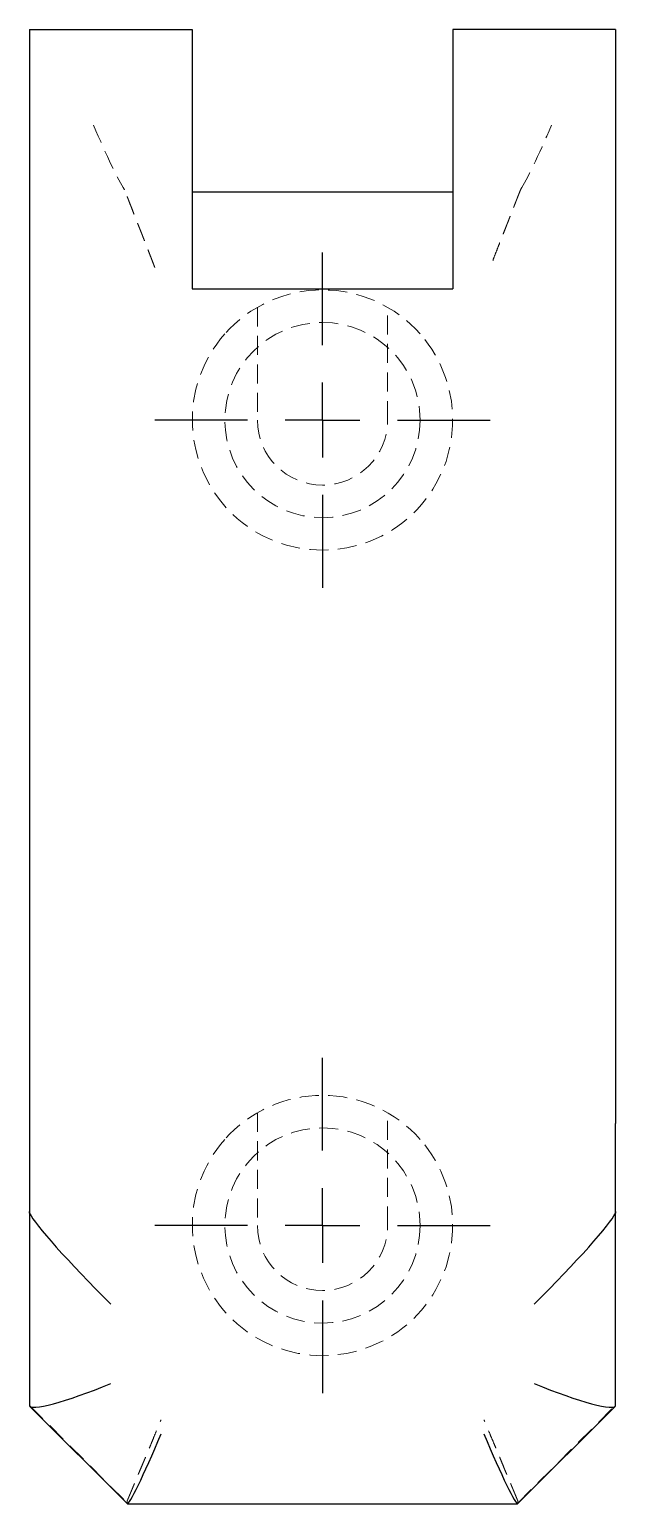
# Model space of a CAD drawing. Header units: millimetres. Extents: x 69 to 243, y 8 to 178.
# Drawn here: x 203.5 to 242.5, y 8.5 to 107 of the extents above.
import ezdxf

# ---------------------------------------------------------------- set-up
doc = ezdxf.new("R2010")
doc.units = ezdxf.units.MM
doc.linetypes.add('HIDDEN', pattern=[1.905, 1.27, -0.635])
doc.layers.add('10', color=7, linetype='Continuous')

# ---------------------------------------------------------------- blocks, each defined once
blk = doc.blocks.new('SW_CENTERMARKSYMBOL_0')
at = {"layer": '10', "color": 0}
for p, q in [((0, 5), (0, 11.189)), ((0, 0), (0, 2.5)), ((-5, 0), (-11.189, 0)), ((0, 0), (-2.5, 0)), ((0, 0), (0, -2.5)), ((0, 0), (2.5, 0)), ((5, 0), (11.189, 0)), ((0, -5), (0, -11.189))]:
    blk.add_line(p, q, dxfattribs=at)
blk = doc.blocks.new('SW_CENTERMARKSYMBOL_1')
at = {"layer": '10', "color": 0}
for p, q in [((0, 5), (0, 11.189)), ((0, 0), (0, 2.5)), ((-5, 0), (-11.189, 0)), ((0, 0), (-2.5, 0)), ((0, 0), (0, -2.5)), ((0, 0), (2.5, 0)), ((5, 0), (11.189, 0)), ((0, -5), (0, -11.189))]:
    blk.add_line(p, q, dxfattribs=at)

msp = doc.modelspace()

# ---------------------------------------------------------------- linework, layer by layer
at = {"color": 7, "linetype": 'Continuous', "lineweight": 25}
for p, q in [((203.451, 107), (203.451, 33.99)), ((203.451, 107), (214.311, 107)), ((214.311, 107), (214.311, 89.686)), ((231.689, 107), (231.689, 89.686)), ((242.549, 107), (231.689, 107)), ((242.549, 107), (242.549, 33.99)), ((231.689, 96.139), (214.311, 96.139)), ((214.311, 89.686), (231.689, 89.686)), ((203.451, 33.99), (203.451, 28.116)), ((242.549, 28.116), (242.549, 33.99)), ((203.451, 28.116), (203.451, 15.165)), ((242.549, 15.165), (242.549, 28.116)), ((203.477, 15.102), (209.978, 8.6)), ((236.022, 8.6), (242.523, 15.102)), ((209.989, 8.596), (236.011, 8.596))]:
    msp.add_line(p, q, dxfattribs=at)
at = {"color": 7, "linetype": 'HIDDEN', "lineweight": 18}
for p, q in [((218.656, 88.459), (218.656, 80.934)), ((227.344, 80.934), (227.344, 88.459)), ((218.656, 34.698), (218.656, 27.174)), ((227.344, 27.174), (227.344, 34.698)), ((203.451, 15.165), (209.972, 8.644)), ((236.028, 8.644), (242.549, 15.165))]:
    msp.add_line(p, q, dxfattribs=at)
for centre in [(223, 80.934), (223, 27.174)]:
    msp.add_circle(centre, 6.516, dxfattribs=at)
for centre, radius, start, end in [((223, 80.934), 8.689, 41.40962, 138.59038), ((223, 80.934), 8.689, 138.59038, 41.40962), ((223, 80.934), 4.344, 180, 0), ((223, 27.174), 8.689, 41.40962, 138.59038), ((223, 27.174), 8.689, 138.59038, 41.40962), ((223, 27.174), 4.344, 180, 0)]:
    msp.add_arc(centre, radius, start, end, dxfattribs=at)
for centre, major_axis, ratio, start_param, end_param in [((207.718, 101.57), (-2.249, 5.429), 0.062101, 1.719612, 2.840193), ((238.282, 101.57), (2.249, 5.429), 0.062101, 3.442992, 4.563573), ((212.232, 14.026), (2.249, 5.429), 0.049567, 3.065769, 3.121064), ((233.768, 14.026), (-2.249, 5.429), 0.049567, 3.162121, 3.217416)]:
    msp.add_ellipse(centre, major_axis=major_axis, ratio=ratio, start_param=start_param, end_param=end_param, dxfattribs=at)
at = {"color": 7, "linetype": 'Continuous', "lineweight": 25}
for centre, major_axis, ratio, start_param, end_param in [((208.881, 22.684), (-5.417, 5.417), 0.069927, 0.169981, 1.640609), ((237.119, 22.684), (5.417, 5.417), 0.069927, 4.642576, 6.113205), ((208.881, 17.377), (5.424, 2.247), 0.119081, 3.092308, 4.663104), ((237.119, 17.377), (5.424, -2.247), 0.119081, 4.761674, 6.33247), ((212.232, 14.026), (2.249, 5.429), 0.049567, 3.121064, 4.593291), ((233.768, 14.026), (-2.249, 5.429), 0.049567, 1.689894, 3.162121)]:
    msp.add_ellipse(centre, major_axis=major_axis, ratio=ratio, start_param=start_param, end_param=end_param, dxfattribs=at)
at = {"color": 7, "linetype": 'HIDDEN', "lineweight": 18}
for points in [[(209.785, 96.306), (209.78, 96.32), (209.773, 96.332), (209.765, 96.345)], [(236.235, 96.345), (236.227, 96.332), (236.22, 96.32), (236.215, 96.306)], [(209.965, 8.788), (209.963, 8.783), (209.962, 8.777), (209.962, 8.771)], [(209.962, 8.771), (209.965, 8.729), (209.968, 8.686), (209.972, 8.644)], [(209.972, 8.644), (209.969, 8.636), (209.968, 8.629), (209.969, 8.621)], [(236.038, 8.771), (236.035, 8.729), (236.032, 8.686), (236.028, 8.644)], [(236.028, 8.644), (236.031, 8.636), (236.032, 8.629), (236.031, 8.621)], [(236.038, 8.771), (236.038, 8.777), (236.037, 8.783), (236.035, 8.788)]]:
    msp.add_open_spline(points, degree=3, dxfattribs=at)
for points, knots in [([(211.812, 91.119), (211.782, 91.197), (211.722, 91.352), (211.633, 91.579), (211.548, 91.8), (211.465, 92.014), (211.386, 92.22), (211.309, 92.418), (211.235, 92.609), (211.164, 92.792), (211.096, 92.966), (211.03, 93.133), (210.968, 93.292), (210.909, 93.444), (210.852, 93.587), (210.798, 93.723), (210.747, 93.851), (210.699, 93.973), (210.654, 94.087), (210.612, 94.194), (210.535, 94.389), (210.428, 94.664), (210.297, 95), (210.179, 95.303), (210.074, 95.571), (209.982, 95.806), (209.903, 96.007), (209.836, 96.176), (209.802, 96.263), (209.785, 96.306)], [0, 0, 0, 0, 0.034891, 0.068833, 0.101828, 0.133875, 0.164975, 0.195128, 0.224333, 0.252591, 0.279902, 0.306266, 0.331685, 0.356156, 0.379682, 0.402263, 0.423898, 0.444589, 0.464335, 0.483137, 0.500997, 0.56894, 0.635228, 0.69989, 0.762957, 0.824463, 0.884446, 0.942944, 1, 1, 1, 1]), ([(236.215, 96.306), (236.206, 96.283), (236.187, 96.235), (236.154, 96.15), (236.116, 96.056), (236.075, 95.951), (236.029, 95.835), (235.979, 95.708), (235.925, 95.57), (235.867, 95.42), (235.804, 95.26), (235.737, 95.089), (235.666, 94.907), (235.591, 94.713), (235.512, 94.51), (235.429, 94.297), (235.339, 94.069), (235.24, 93.818), (235.127, 93.535), (235.002, 93.217), (234.864, 92.865), (234.714, 92.477), (234.55, 92.054), (234.374, 91.597), (234.251, 91.282), (234.188, 91.119)], [0, 0, 0, 0, 0.03243, 0.065325, 0.098694, 0.132544, 0.166884, 0.201721, 0.237062, 0.272914, 0.309282, 0.346174, 0.383594, 0.42155, 0.460045, 0.499086, 0.537879, 0.58088, 0.628095, 0.679525, 0.735176, 0.795047, 0.859141, 0.927458, 1, 1, 1, 1]), ([(209.965, 8.788), (209.969, 8.796), (209.975, 8.812), (209.99, 8.848), (210.009, 8.892), (210.032, 8.946), (210.059, 9.009), (210.09, 9.083), (210.125, 9.166), (210.164, 9.259), (210.207, 9.363), (210.254, 9.476), (210.305, 9.599), (210.361, 9.732), (210.42, 9.874), (210.483, 10.027), (210.55, 10.189), (210.621, 10.36), (210.697, 10.543), (210.781, 10.741), (210.874, 10.961), (210.979, 11.207), (211.095, 11.481), (211.222, 11.783), (211.361, 12.115), (211.511, 12.476), (211.672, 12.866), (211.844, 13.285), (212.028, 13.731), (212.155, 14.037), (212.22, 14.194)], [0, 0, 0, 0, 0.026543, 0.053318, 0.080334, 0.107598, 0.135118, 0.162902, 0.190957, 0.21929, 0.247907, 0.276817, 0.306024, 0.335535, 0.365357, 0.395494, 0.425954, 0.456741, 0.487861, 0.520195, 0.55536, 0.593364, 0.634211, 0.677904, 0.724448, 0.773845, 0.826097, 0.881206, 0.939173, 1, 1, 1, 1]), ([(236.035, 8.788), (236.031, 8.796), (236.024, 8.813), (236.009, 8.85), (235.99, 8.896), (235.967, 8.952), (235.94, 9.018), (235.908, 9.095), (235.872, 9.181), (235.832, 9.278), (235.788, 9.385), (235.739, 9.502), (235.686, 9.629), (235.628, 9.767), (235.566, 9.915), (235.5, 10.073), (235.429, 10.242), (235.353, 10.421), (235.275, 10.607), (235.192, 10.807), (235.102, 11.025), (235.002, 11.269), (234.891, 11.539), (234.768, 11.837), (234.633, 12.162), (234.485, 12.515), (234.325, 12.897), (234.153, 13.305), (233.969, 13.741), (233.844, 14.04), (233.78, 14.194)], [0, 0, 0, 0, 0.02703, 0.054324, 0.081891, 0.109738, 0.13787, 0.166292, 0.195007, 0.224019, 0.253331, 0.282946, 0.312869, 0.343104, 0.373658, 0.40454, 0.435762, 0.467341, 0.499288, 0.530685, 0.564895, 0.601929, 0.641793, 0.684489, 0.730016, 0.778368, 0.829537, 0.883522, 0.940332, 1, 1, 1, 1])]:
    msp.add_open_spline(points, degree=3, knots=knots, dxfattribs=at)
at = {"color": 7, "linetype": 'Continuous', "lineweight": 25}
for points, knots in [([(203.478, 27.959), (203.462, 27.998), (203.453, 28.044), (203.451, 28.103), (203.451, 28.11), (203.451, 28.116)], [-0.3683921, -0.3683921, -0.3683921, -0.3683921, -0.34702402, -0.34702402, -0.34439366, -0.34439366, -0.34439366, -0.34439366]), ([(242.549, 28.116), (242.549, 28.11), (242.549, 28.103), (242.547, 28.044), (242.538, 27.998), (242.522, 27.959)], [0.34439366, 0.34439366, 0.34439366, 0.34439366, 0.34702402, 0.34702402, 0.3683921, 0.3683921, 0.3683921, 0.3683921])]:
    msp.add_open_spline(points, degree=3, knots=knots, dxfattribs=at)

# ---------------------------------------------------------------- block references
at = {"layer": '10'}
for name, p in [('SW_CENTERMARKSYMBOL_0', (223, 80.934)), ('SW_CENTERMARKSYMBOL_1', (223, 27.174))]:
    msp.add_blockref(name, p, dxfattribs=at)

doc.saveas('drawing.dxf')
